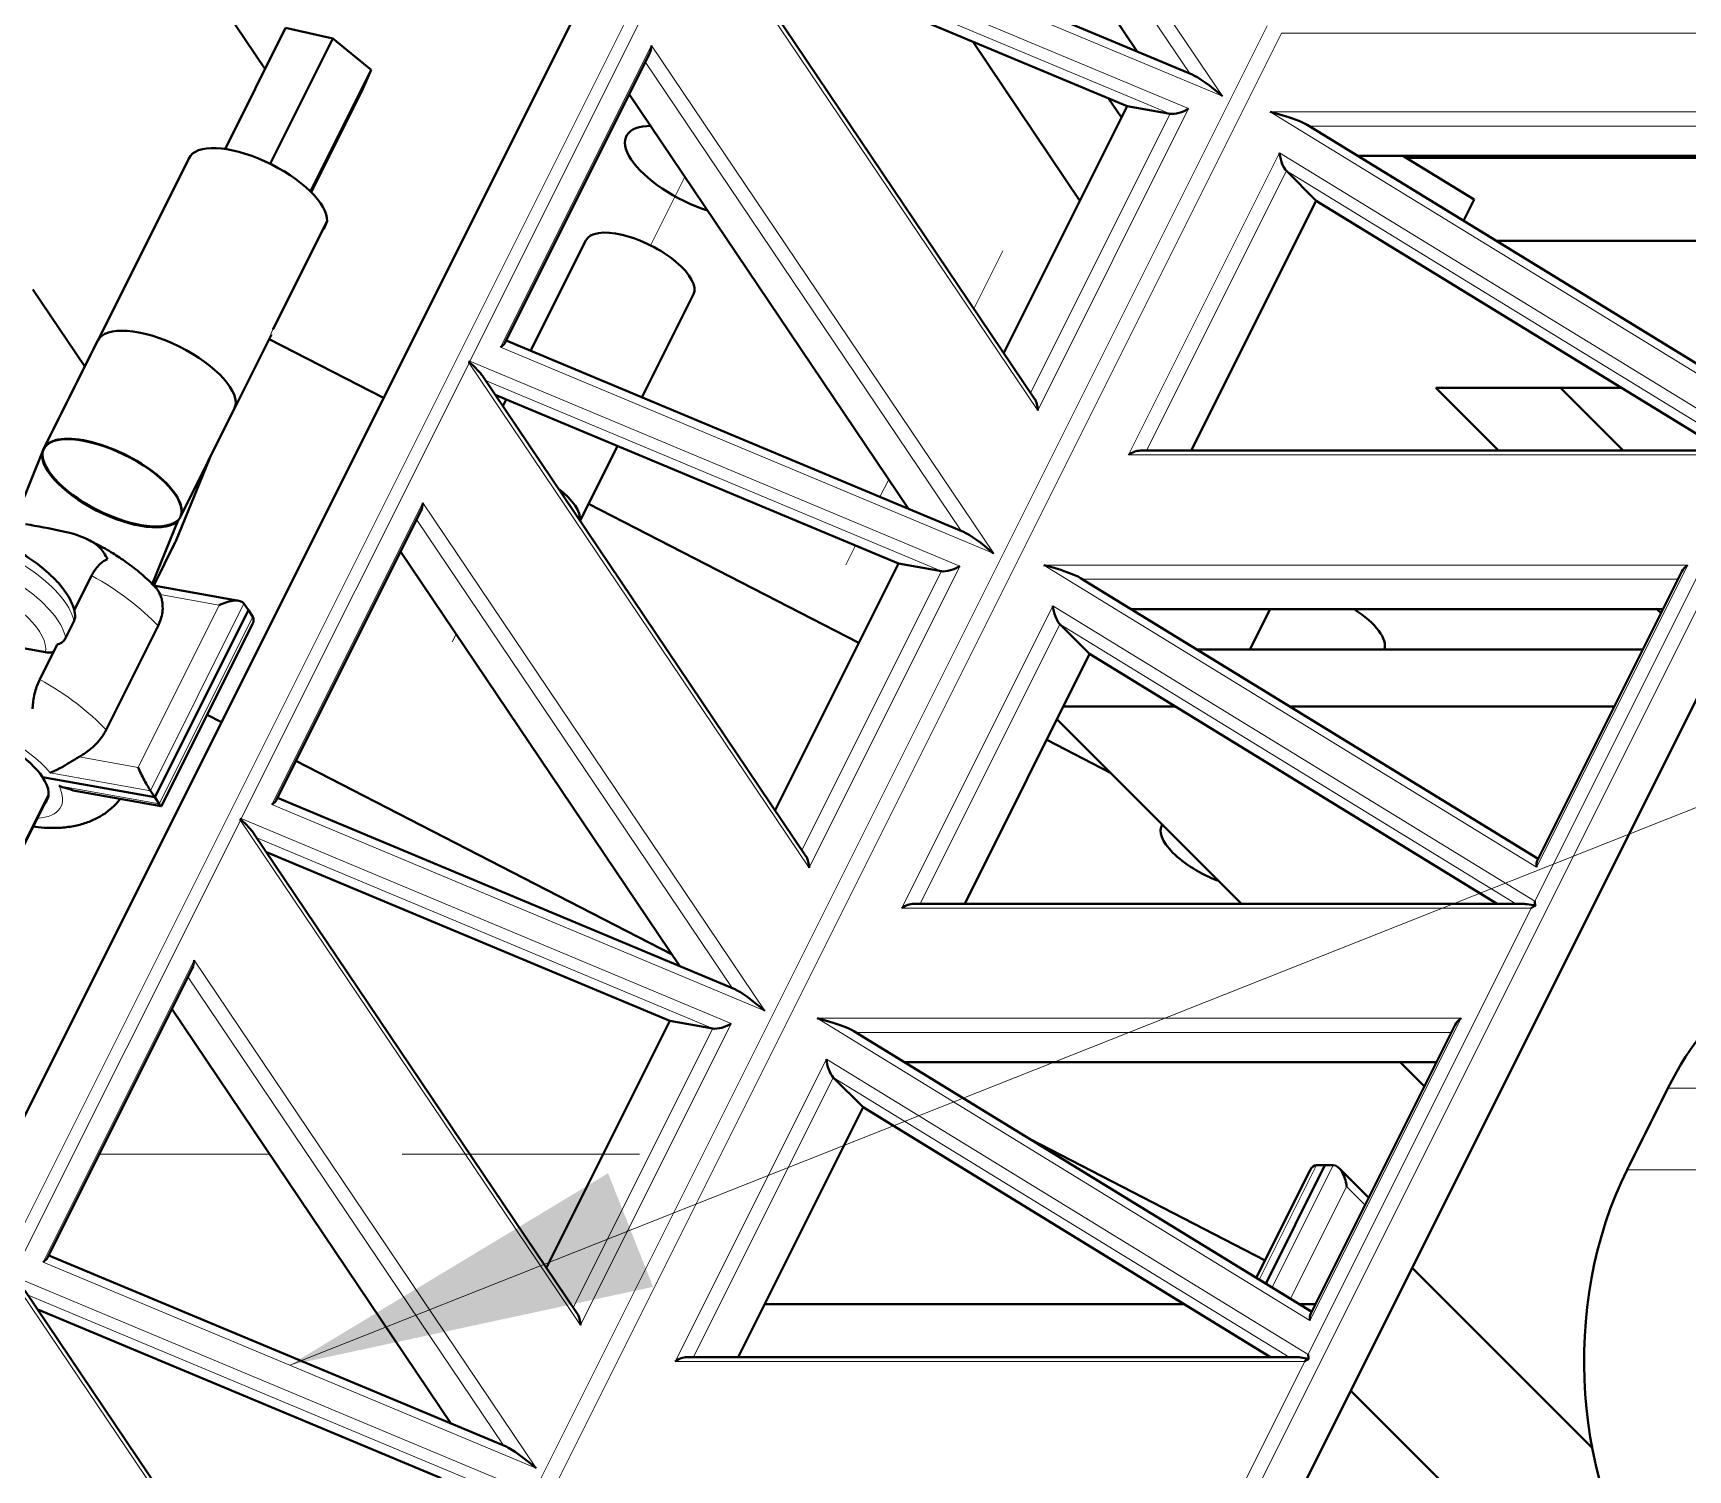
# Model space of a CAD drawing. Header units: inches. Extents: x 0 to 11, y 0 to 8.5.
# Drawn here: x 3.076 to 3.889, y 4.687 to 5.392 of the extents above; entities that cross this region are included whole.
import ezdxf

# ---------------------------------------------------------------- set-up
doc = ezdxf.new("R2010")
doc.units = ezdxf.units.IN
doc.header["$LTSCALE"] = 0.5
doc.header["$MEASUREMENT"] = 0
doc.linetypes.add('ONS_PHANTOM', pattern=[0.5, 0.25, -0.05, 0.05, -0.05, 0.05, -0.05])
for name, color, linetype, lineweight in [('ANNOTATION_LINES', 7, 'Continuous', 13), ('EXPLODE_LINES', 7, 'ONS_PHANTOM', 13), ('TANGENT_LINES', 7, 'Continuous', 15), ('Visible', 7, 'Continuous', 40)]:
    doc.layers.add(name, color=color, linetype=linetype, lineweight=lineweight)

msp = doc.modelspace()

# ---------------------------------------------------------------- linework, layer by layer
at = {"layer": 'ANNOTATION_LINES', "color": 7}
msp.add_line((3.20209, 4.73846, 0.48497), (5.63503, 5.70296, -0.48497), dxfattribs=at)
msp.add_solid([(3.38048, 4.77691), (3.20209, 4.73846), (3.35837, 4.83268)], dxfattribs=at)
at = {"layer": 'EXPLODE_LINES'}
for p, q in [((3.37924, 5.28819), (3.39607, 5.32185)), ((3.53803, 5.25709), (3.55223, 5.28548)), ((3.49183, 5.16469), (3.49614, 5.17331)), ((3.47517, 5.13137), (3.4799, 5.14082)), ((3.2819, 5.09352), (3.2838, 5.09732)), ((3.10861, 4.84212), (3.19219, 4.84212)), ((3.2573, 4.84212), (3.37388, 4.84212))]:
    msp.add_line(p, q, dxfattribs=at)
at = {"layer": 'TANGENT_LINES'}
for p, q in [((2.81742, 4.29921), (3.50119, 5.66675)), ((3.49192, 5.61087), (3.65996, 5.36144)), ((3.64404, 5.37251), (3.48893, 5.60277)), ((3.65996, 5.36144), (3.41784, 5.4627)), ((3.40238, 5.45495), (3.29059, 5.23138)), ((3.56931, 5.20714), (3.40238, 5.45495)), ((3.40286, 5.45592), (3.6434, 5.35531)), ((3.63433, 5.35278), (3.41051, 5.44639)), ((3.00219, 4.03657), (3.68193, 5.39604)), ((3.68897, 5.39241), (3.00924, 4.03294)), ((4.03488, 5.3936), (3.35107, 4.02597)), ((4.02642, 5.39241), (3.68897, 5.39241)), ((3.30557, 5.23816), (3.37966, 5.38634)), ((3.37966, 5.38634), (3.54769, 5.1369)), ((3.53178, 5.14798), (3.37666, 5.37823)), ((3.6434, 5.35531), (3.56931, 5.20714)), ((3.56584, 5.21581), (3.63433, 5.35278)), ((3.92548, 5.20537), (3.68352, 5.35375)), ((3.68352, 5.35375), (3.99966, 5.35375)), ((3.99492, 5.34678), (3.70263, 5.34678)), ((3.61386, 5.18532), (3.68804, 5.33369)), ((3.68804, 5.33369), (3.92455, 5.18866)), ((3.69143, 5.32474), (3.62278, 5.18743)), ((3.91534, 5.18744), (3.69143, 5.32474)), ((3.19386, 5.24695), (3.19289, 5.24459)), ((3.54769, 5.1369), (3.30557, 5.23816)), ((3.29011, 5.23041), (3.17832, 5.00684)), ((3.45704, 4.9826), (3.29011, 5.23041)), ((3.29059, 5.23138), (3.53113, 5.13078)), ((3.52206, 5.12825), (3.29824, 5.22186)), ((3.92288, 5.18532), (3.61386, 5.18532)), ((3.8133, 4.96617), (3.92288, 5.18532)), ((3.1933, 5.01363), (3.26739, 5.1618)), ((3.26739, 5.1618), (3.43542, 4.91236)), ((3.41951, 4.92344), (3.2644, 5.1537)), ((3.14611, 5.14291), (3.13528, 5.12124)), ((3.45357, 4.99127), (3.52206, 5.12825)), ((3.53113, 5.13078), (3.45704, 4.9826)), ((3.57227, 5.13125), (3.88842, 5.13125)), ((3.81423, 4.98287), (3.57227, 5.13125)), ((3.88842, 5.13125), (3.81423, 4.98287)), ((3.88367, 5.12428), (3.59138, 5.12428)), ((3.1675, 5.11151), (3.12769, 5.0319)), ((3.13369, 5.02048), (3.17961, 5.11233)), ((3.1385, 5.11672), (3.1675, 5.11151)), ((3.50261, 4.96282), (3.5768, 5.1112)), ((3.5768, 5.1112), (3.8133, 4.96617)), ((3.13804, 5.014), (3.18397, 5.10585)), ((3.58019, 5.10225), (3.51153, 4.96494)), ((3.80409, 4.96494), (3.58019, 5.10225)), ((3.12769, 5.0319), (3.0987, 5.03711)), ((3.08446, 5.02931), (3.13369, 5.02048)), ((3.08881, 5.02283), (3.13804, 5.014)), ((3.08367, 5.01803), (3.03384, 4.91837)), ((3.43542, 4.91236), (3.1933, 5.01363)), ((3.17784, 5.00588), (3.06605, 4.78231)), ((3.34478, 4.75807), (3.17784, 5.00588)), ((3.17832, 5.00684), (3.41886, 4.90624)), ((3.40979, 4.90371), (3.18597, 4.99732)), ((3.81163, 4.96283), (3.50261, 4.96282)), ((3.70205, 4.74367), (3.81163, 4.96283)), ((3.08103, 4.78909), (3.15512, 4.93726)), ((3.15512, 4.93726), (3.32315, 4.68783)), ((3.30724, 4.69891), (3.15213, 4.92916)), ((3.46102, 4.90875), (3.77717, 4.90875)), ((3.70298, 4.76038), (3.46102, 4.90875)), ((3.77717, 4.90875), (3.70298, 4.76038)), ((3.34131, 4.76674), (3.40979, 4.90371)), ((3.41886, 4.90624), (3.34478, 4.75807)), ((3.77242, 4.90179), (3.48013, 4.90179)), ((3.39136, 4.74033), (3.46555, 4.8887)), ((3.46555, 4.8887), (3.70205, 4.74367)), ((3.46894, 4.87975), (3.40028, 4.74244)), ((3.69284, 4.74245), (3.46894, 4.87975)), ((4.22342, 4.87445), (3.87871, 4.87445)), ((3.7062, 4.83663), (3.67808, 4.78039)), ((3.68437, 4.77654), (3.71442, 4.83663)), ((3.85867, 4.83437), (4.20339, 4.83437)), ((3.72099, 4.82617), (3.6934, 4.771)), ((3.73008, 4.81709), (3.72099, 4.82617)), ((3.32315, 4.68783), (3.08103, 4.78909)), ((3.23251, 4.53353), (3.06557, 4.78134)), ((3.06605, 4.78231), (3.30659, 4.6817)), ((3.29752, 4.67917), (3.0737, 4.77278)), ((3.70038, 4.74033), (3.39136, 4.74033)), ((3.5908, 4.52118), (3.70038, 4.74033))]:
    msp.add_line(p, q, dxfattribs=at)
at = {"layer": 'TANGENT_LINES', "extrusion": (0, 0, -1)}
for centre, major_axis, start_param, end_param in [((3.05134, 5.11962), (-0.04404, 0.02202), 1.180202, 2.856527), ((3.0442, 5.10534), (-0.03733, 0.01866), 1.475959, 3.032483), ((3.08523, 5.10418), (-0.06259, 0.03129), 1.681478, 2.32592), ((3.04951, 5.03274), (-0.04023, 0.02011), 12.057066, 14.954109)]:
    msp.add_ellipse(centre, major_axis=major_axis, ratio=0.408248, start_param=start_param, end_param=end_param, dxfattribs=at)
at = {"layer": 'TANGENT_LINES'}
for centre, major_axis, ratio, start_param, end_param in [((3.04726, 5.11146), (0.04404, -0.02202), 0.408248, 0.285066, 1.954302), ((3.05971, 5.05315), (0.06259, -0.03129), 0.408248, 0.815673, 1.460115), ((3.04951, 5.03274), (0.04023, -0.02011), 0.408249, 11.967697, 13.061072)]:
    msp.add_ellipse(centre, major_axis=major_axis, ratio=ratio, start_param=start_param, end_param=end_param, dxfattribs=at)
at = {"layer": 'Visible'}
for p, q in [((3.47798, 5.6729), (2.79416, 4.30527)), ((3.00055, 5.65665), (3.18997, 5.37471)), ((3.48102, 5.58695), (3.61819, 5.38333)), ((3.64509, 5.37208), (3.42054, 5.46599)), ((3.56781, 5.21289), (3.40892, 5.44876)), ((3.61321, 5.35656), (3.41525, 5.43935)), ((3.20008, 5.39494), (3.17036, 5.33549)), ((3.2233, 5.38969), (3.20008, 5.39494)), ((3.2233, 5.38969), (3.19256, 5.32821)), ((3.24206, 5.37436), (3.2233, 5.38969)), ((3.53754, 5.38821), (3.59, 5.31012)), ((3.30766, 5.24022), (3.37877, 5.38245)), ((4.04951, 5.37898), (3.36569, 4.01135)), ((3.24206, 5.37436), (3.21225, 5.31473)), ((3.2376, 5.36427), (3.24206, 5.37436)), ((3.2376, 5.36427), (3.21263, 5.31435)), ((3.36875, 5.36241), (3.50592, 5.15879)), ((3.55264, 5.23541), (3.61321, 5.35656)), ((3.60408, 5.36038), (3.61041, 5.35095)), ((3.61321, 5.35656), (3.63433, 5.35278)), ((3.92633, 5.20959), (3.70161, 5.3474)), ((3.15264, 5.33106), (3.10803, 5.24184)), ((3.98761, 5.33215), (3.72647, 5.33215)), ((3.74853, 5.33215), (3.78364, 5.31076)), ((3.98712, 5.33117), (3.75014, 5.33117)), ((3.79035, 5.33215), (3.78986, 5.33117)), ((3.87372, 5.33117), (3.87421, 5.33215)), ((3.70606, 5.31012), (3.69143, 5.32474)), ((3.64471, 5.18743), (3.70606, 5.31012)), ((3.90611, 5.18744), (3.70606, 5.31012)), ((3.78364, 5.31076), (3.77841, 5.3003)), ((3.22039, 5.30002), (3.19386, 5.24695)), ((3.22039, 5.30002), (3.21882, 5.29618)), ((3.34744, 5.29061), (3.32034, 5.23641)), ((3.96671, 5.29035), (3.79464, 5.29035)), ((3.07604, 5.26658), (3.10146, 5.22874)), ((3.37494, 5.21357), (3.40026, 5.2642)), ((3.10781, 5.24144), (3.08128, 5.18837)), ((3.14848, 5.15504), (3.19318, 5.24444)), ((3.24816, 5.21327), (3.19206, 5.24219)), ((3.53283, 5.14754), (3.30827, 5.24145)), ((3.45554, 4.98836), (3.29665, 5.22422)), ((3.76476, 5.21818), (3.85598, 5.21818)), ((3.79551, 5.18743), (3.76476, 5.21818)), ((3.85674, 5.18744), (3.826, 5.21818)), ((3.17505, 5.20823), (3.14872, 5.15557)), ((3.50095, 5.13202), (3.30298, 5.21481)), ((3.30841, 5.21255), (3.30675, 5.20923)), ((3.08086, 5.18737), (3.06908, 5.15797)), ((3.08106, 5.18778), (3.08086, 5.18737)), ((3.08104, 5.18784), (3.08124, 5.18825)), ((3.16267, 5.18343), (3.14611, 5.14291)), ((3.34464, 5.15297), (3.36301, 5.18971)), ((3.91811, 5.18744), (3.61963, 5.18743)), ((3.48144, 5.09301), (3.34884, 5.16137)), ((3.14738, 5.15329), (3.13454, 5.12189)), ((3.14758, 5.1537), (3.14738, 5.15329)), ((3.14872, 5.15557), (3.14851, 5.15516)), ((3.19539, 5.01568), (3.2665, 5.15792)), ((3.1353, 5.12123), (3.14592, 5.14248)), ((3.25648, 5.13787), (3.39365, 4.93426)), ((3.44037, 5.01087), (3.50095, 5.13202)), ((3.50095, 5.13202), (3.52206, 5.12825)), ((3.88554, 5.12802), (3.81456, 4.98606)), ((3.10484, 5.12612), (3.09625, 5.10895)), ((3.13654, 5.11997), (3.13462, 5.12195)), ((3.1771, 5.11373), (3.13518, 5.12126)), ((3.81508, 4.9871), (3.59036, 5.1249)), ((3.18179, 5.10909), (3.17961, 5.11233)), ((3.09204, 5.09539), (3.09613, 5.10355)), ((3.09664, 5.10758), (3.09622, 5.10942)), ((3.18179, 5.10909), (3.13586, 5.01724)), ((3.18179, 5.10909), (3.13586, 5.01724)), ((3.13908, 5.01292), (3.18386, 5.10246)), ((3.18179, 5.10909), (3.18397, 5.10585)), ((3.59481, 5.08762), (3.58019, 5.10225)), ((3.87636, 5.10966), (3.61522, 5.10966)), ((3.68336, 5.10966), (3.6734, 5.08974)), ((3.87534, 5.10761), (3.87328, 5.10966)), ((3.04339, 5.0954), (3.08213, 5.08844)), ((3.13743, 5.10134), (3.11191, 5.05031)), ((3.08791, 5.09226), (3.07932, 5.07509)), ((3.53346, 4.96494), (3.59481, 5.08762)), ((3.79487, 4.96494), (3.59481, 5.08762)), ((3.6477, 5.08974), (3.8664, 5.08974)), ((3.58193, 5.06187), (3.6368, 5.06187)), ((3.69314, 5.06187), (3.85247, 5.06187)), ((3.16856, 5.05405), (3.16148, 5.0577)), ((3.57878, 5.05557), (3.66941, 4.96494)), ((3.60508, 5.02927), (3.57372, 5.04544)), ((3.38977, 4.94001), (3.20514, 5.03519)), ((3.08072, 5.02713), (3.13586, 5.01724)), ((3.08072, 5.02713), (3.13586, 5.01724)), ((3.03365, 4.91794), (3.08367, 5.01797)), ((3.08372, 5.01847), (3.04892, 4.94887)), ((3.09575, 5.02064), (3.139, 5.01288)), ((3.13586, 5.01724), (3.13369, 5.02048)), ((3.13586, 5.01724), (3.13804, 5.014)), ((3.42056, 4.923), (3.19601, 5.01692)), ((3.34327, 4.76382), (3.18438, 4.99968)), ((3.63047, 5.00388), (3.63013, 5.00321)), ((3.38868, 4.90748), (3.19072, 4.99028)), ((3.80686, 4.96494), (3.50838, 4.96494)), ((3.08312, 4.79115), (3.15424, 4.93338)), ((3.14421, 4.91334), (3.28138, 4.70972)), ((3.3281, 4.78633), (3.38868, 4.90748)), ((3.38868, 4.90748), (3.40979, 4.90371)), ((3.70383, 4.7646), (3.47911, 4.90241)), ((3.77429, 4.90552), (3.70331, 4.76356)), ((3.76511, 4.88716), (3.50397, 4.88716)), ((3.74719, 4.88716), (3.75914, 4.87521)), ((3.48356, 4.86513), (3.46894, 4.87975)), ((3.87871, 4.87445), (3.85867, 4.83437)), ((3.42222, 4.74244), (3.48356, 4.86513)), ((3.68362, 4.74245), (3.48356, 4.86513)), ((3.68095, 4.7899), (3.56568, 4.84933)), ((3.70313, 4.83427), (3.67664, 4.78128)), ((3.71031, 4.83663), (3.68123, 4.77846)), ((3.68123, 4.77846), (3.71031, 4.83663)), ((3.71031, 4.83663), (3.7062, 4.83663)), ((3.71031, 4.83663), (3.71442, 4.83663)), ((3.73184, 4.82063), (3.71724, 4.83523)), ((3.30829, 4.69847), (3.08374, 4.79238)), ((3.75314, 4.78625), (3.84149, 4.69789)), ((3.231, 4.53928), (3.07211, 4.77515)), ((3.27641, 4.68295), (3.07845, 4.76574)), ((3.43519, 4.76838), (3.64133, 4.76838)), ((3.69768, 4.76838), (3.70572, 4.76838)), ((3.69562, 4.74245), (3.39713, 4.74244)), ((3.82696, 4.62196), (3.72298, 4.72593))]:
    msp.add_line(p, q, dxfattribs=at)
for centre, radius, start, end in [((3.02468, 4.84924), 0.30582, 77.63757, 81.02628), ((3.08085, 5.09778), 0.05104, 65.05162, 79.49608), ((3.02101, 5.0561), 0.09486, 50.7932, 59.28457), ((3.09035, 5.10634), 0.00641, 334.24687, 11.0916)]:
    msp.add_arc(centre, radius, start, end, dxfattribs=at)
at = {"layer": 'Visible', "extrusion": (0, 0, -1)}
for centre, major_axis, ratio, start_param, end_param in [((3.3755, 5.38708), (-0.00045, 0.00691), 0.599226, 1.717276, 2.34294), ((3.30141, 5.23891), (-0.00637, -0.00237), 0.37344, 9.804893, 10.430557), ((3.26323, 5.16254), (-0.00045, 0.00691), 0.599226, 1.717276, 2.34294), ((3.04951, 5.03274), (-0.03354, 0.01677), 0.408248, 12.566371, 15.083686), ((3.1305, 5.02772), (-0.00419, 0.00836), 0.080642, 9.988788, 11.559585), ((3.13486, 5.02124), (-0.00419, 0.00836), 0.080641, 3.081326, 3.705603), ((3.18914, 5.01437), (-0.00637, -0.00237), 0.37344, 9.804893, 10.430557), ((3.82163, 4.95994), (-0.01629, 0.0046), 0.120486, 0.40351, 1.023545), ((3.97279, 4.78036), (0, -0.16296), 0.707107, 2.186276, 3.141593), ((3.15096, 4.93801), (-0.00045, 0.00691), 0.599226, 1.717276, 2.34294), ((3.70747, 4.82617), (0.00169, -0.01042), 0.497511, 2.537434, 3.222153), ((3.71569, 4.82617), (-0.00169, 0.01042), 0.497511, 0.08056, 1.651357), ((3.95276, 4.74029), (0, -0.16296), 0.707107, 0.758132, 2.186276), ((3.07687, 4.78983), (-0.00637, -0.00237), 0.37344, 9.804893, 10.430557), ((3.71038, 4.73745), (-0.01629, 0.0046), 0.120486, 0.40351, 1.023545)]:
    msp.add_ellipse(centre, major_axis=major_axis, ratio=ratio, start_param=start_param, end_param=end_param, dxfattribs=at)
at = {"layer": 'Visible'}
for centre, major_axis, ratio, start_param, end_param in [((3.6558, 5.36218), (-0.01231, 0.0101), 0.133188, 10.761939, 12.147833), ((3.63924, 5.35606), (-0.00637, -0.00237), 0.37344, 0.565017, 2.135814), ((3.40203, 5.32449), (0.03466, -0.01733), 0.408248, 8.740059, 11.345005), ((3.6864, 5.35086), (-0.0163, 0.0046), 0.120479, 9.828281, 11.207551), ((3.18618, 5.31429), (0.03354, -0.01677), 0.408248, 0.166705, 3.151471), ((3.69093, 5.33081), (-0.00191, 0.00669), 0.331934, 1.031995, 2.602791), ((3.37385, 5.27741), (0.02641, -0.01321), 0.408248, 0, 3.141593), ((3.14135, 5.22467), (0.03354, -0.01677), 0.408248, 0.023852, 3.141593), ((3.28643, 5.23212), (0.00637, 0.00237), 0.37344, 11.465173, 11.560592), ((3.28595, 5.23116), (-0.00045, 0.00691), 0.599226, 10.849094, 10.944513), ((3.28485, 5.23278), (-0.01231, 0.0101), 0.133188, 9.843315, 10.666521), ((3.56515, 5.20788), (-0.00045, 0.00691), 0.599226, 10.849094, 11.767718), ((3.11474, 5.1714), (0.03354, -0.01677), 0.408248, 0.037996, 3.165445), ((3.11482, 5.1716), (0.03354, -0.01677), 0.408248, 0.023852, 3.179589), ((3.11474, 5.1714), (0.03354, -0.01677), 0.408248, 9.481567, 12.461513), ((3.11494, 5.17181), (0.03354, -0.01677), 0.408248, 9.481567, 12.461513), ((3.11494, 5.17181), (0.03354, -0.01677), 0.408248, 9.44863, 9.481567), ((3.61674, 5.18243), (-0.00592, -0.00366), 0.576653, 10.175564, 11.130866), ((3.31759, 5.1649), (0.02641, -0.01321), 0.408248, 0.12556, 1.120161), ((3.11494, 5.17181), (0.03354, -0.01677), 0.408248, 12.461513, 12.604367), ((3.11269, 5.1591), (0.03323, -0.01662), 0.408248, 0, 0.030924), ((3.54353, 5.13764), (-0.01231, 0.0101), 0.133188, 10.761939, 12.147833), ((3.52697, 5.13152), (-0.00637, -0.00237), 0.37344, 0.565017, 2.135814), ((3.57516, 5.12836), (-0.0163, 0.0046), 0.120479, 9.828281, 11.207551), ((3.8913, 5.12836), (-0.00592, -0.00366), 0.576658, 11.130873, 11.815592), ((3.17031, 5.10733), (0.00946, 0.00474), 0.473308, 0.060267, 1.631064), ((3.57968, 5.10831), (-0.00191, 0.00669), 0.331934, 1.031995, 2.602791), ((3.17466, 5.10085), (0.00946, 0.00474), 0.473308, 12.00236, 12.626638), ((3.7128, 5.10251), (0.02641, -0.01321), 0.408248, 0.039605, 1.318821), ((3.04951, 5.03274), (0.03354, -0.01677), 0.408249, 12.430591, 13.190648), ((3.17416, 5.00759), (0.00637, 0.00237), 0.37344, 11.465173, 11.560592), ((3.17258, 5.00825), (-0.01231, 0.0101), 0.133188, 9.843315, 10.666521), ((3.17368, 5.00662), (-0.00045, 0.00691), 0.599226, 10.849094, 10.944513), ((3.65654, 4.99), (0.02641, -0.01321), 0.408248, 9.363525, 11.258185), ((3.45288, 4.98335), (0.00045, -0.00691), 0.599226, 1.424316, 2.34294), ((3.81711, 4.97999), (0.00191, -0.00669), 0.331934, 9.772054, 10.456773), ((3.5055, 4.95994), (0.00592, 0.00366), 0.576653, 0.750786, 1.706088), ((3.81452, 4.95994), (-0.00592, -0.00366), 0.576653, 10.795599, 11.130866), ((3.81619, 4.96328), (0.00191, -0.00669), 0.331934, 10.456773, 10.79204), ((3.43126, 4.91311), (-0.01231, 0.0101), 0.133188, 10.761939, 12.147833), ((3.46391, 4.90587), (-0.0163, 0.0046), 0.120479, 9.828281, 11.207551), ((3.78006, 4.90587), (-0.00592, -0.00366), 0.576658, 11.130873, 11.815592), ((3.4147, 4.90698), (-0.00637, -0.00237), 0.37344, 0.565017, 2.135814), ((3.46844, 4.88582), (-0.00191, 0.00669), 0.331934, 1.031995, 2.602791), ((3.34062, 4.75881), (0.00045, -0.00691), 0.599226, 1.424316, 2.34294), ((3.70587, 4.75749), (0.00191, -0.00669), 0.331934, 9.772054, 10.456773), ((3.39425, 4.73744), (0.00592, 0.00366), 0.576653, 0.750786, 1.706088), ((3.70327, 4.73745), (-0.00592, -0.00366), 0.576653, 10.795599, 11.130866), ((3.70494, 4.74079), (0.00191, -0.00669), 0.331934, 10.456773, 10.79204), ((3.31899, 4.68857), (-0.01231, 0.0101), 0.133188, 10.761939, 12.147833)]:
    msp.add_ellipse(centre, major_axis=major_axis, ratio=ratio, start_param=start_param, end_param=end_param, dxfattribs=at)
for points, knots in [([(3.13462, 5.12195), (3.13358, 5.12297), (3.13114, 5.12534), (3.12465, 5.13075), (3.11759, 5.13562), (3.11114, 5.13966), (3.10292, 5.14381), (3.10245, 5.14403), (3.10236, 5.14407)], [0, 0, 0, 0, 0.14964, 0.349728, 0.550748, 0.752271, 0.953901, 1, 1, 1, 1]), ([(3.10238, 5.14406), (3.10325, 5.14362), (3.10521, 5.14262), (3.10944, 5.1398), (3.11152, 5.13614), (3.11264, 5.13418)], [0, 0, 0, 0, 0.269104, 0.609018, 1, 1, 1, 1]), ([(3.09622, 5.10942), (3.09604, 5.11003), (3.09558, 5.11157), (3.09349, 5.11605), (3.09007, 5.1207), (3.08668, 5.12469), (3.08104, 5.12956), (3.08098, 5.12961), (3.08097, 5.12961)], [0, 0, 0, 0, 0.129098, 0.32458, 0.534863, 0.756234, 0.984497, 1, 1, 1, 1]), ([(3.11264, 5.13418), (3.11137, 5.13355), (3.10868, 5.13222), (3.10544, 5.12737), (3.10499, 5.12643), (3.10484, 5.12612)], [0, 0, 0, 0, 0.377536, 0.798718, 1, 1, 1, 1]), ([(3.13648, 5.12003), (3.1366, 5.11992), (3.13699, 5.11954), (3.13788, 5.11788), (3.1385, 5.11672)], [0, 0, 0, 0, 0.29933, 1, 1, 1, 1]), ([(3.13743, 5.10134), (3.13836, 5.10354), (3.14019, 5.10783), (3.13943, 5.11462), (3.13875, 5.11616), (3.1385, 5.11672)], [0, 0, 0, 0, 0.400617, 0.781742, 1, 1, 1, 1]), ([(3.08791, 5.09226), (3.08863, 5.09248), (3.09007, 5.09291), (3.09167, 5.09463), (3.09194, 5.09518), (3.09204, 5.09539)], [0, 0, 0, 0, 0.387169, 0.771447, 1, 1, 1, 1]), ([(3.08213, 5.08844), (3.08316, 5.08839), (3.08487, 5.08829), (3.0858, 5.08855), (3.08617, 5.08865)], [0, 0, 0, 0, 0.597683, 1, 1, 1, 1]), ([(3.07932, 5.07509), (3.07849, 5.07318), (3.07682, 5.06934), (3.07591, 5.06247), (3.07586, 5.06107), (3.07585, 5.0606)], [0, 0, 0, 0, 0.395044, 0.796891, 1, 1, 1, 1]), ([(3.0987, 5.03711), (3.10037, 5.03808), (3.10399, 5.04017), (3.10975, 5.04624), (3.11127, 5.04909), (3.11191, 5.05031)], [0, 0, 0, 0, 0.331623, 0.715701, 1, 1, 1, 1]), ([(3.0987, 5.03711), (3.09724, 5.03628), (3.09419, 5.03456), (3.08999, 5.03157), (3.08457, 5.02934), (3.08447, 5.02932), (3.08446, 5.02931)], [0, 0, 0, 0, 0.310971, 0.649709, 0.9674, 1, 1, 1, 1]), ([(3.09576, 5.02064), (3.09257, 5.02162), (3.089, 5.02273), (3.08883, 5.02282), (3.08881, 5.02283)], [0, 0, 0, 0, 0.894758, 1, 1, 1, 1]), ([(3.07614, 5.00284), (3.07779, 5.00264), (3.08151, 5.00218), (3.08988, 5.00213), (3.09665, 5.0031), (3.10288, 5.00481), (3.10842, 5.00736), (3.11317, 5.01042), (3.11738, 5.01451), (3.11845, 5.01588), (3.11887, 5.01641)], [0, 0, 0, 0, 0.120698, 0.271478, 0.409398, 0.541195, 0.669249, 0.795397, 0.920699, 1, 1, 1, 1])]:
    msp.add_open_spline(points, degree=3, knots=knots, dxfattribs=at)

doc.saveas('drawing.dxf')
